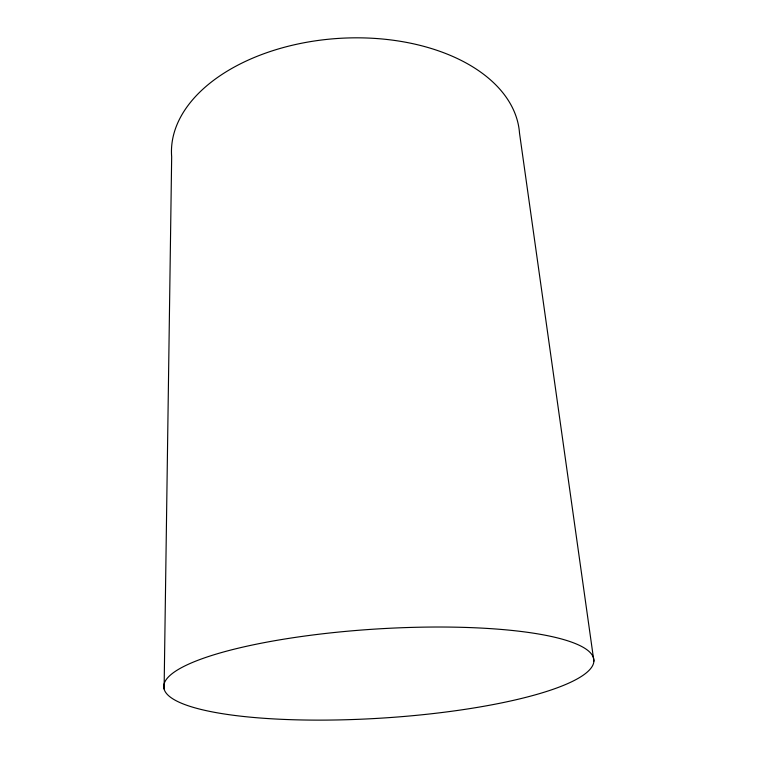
<?xml version="1.0" encoding="UTF-8"?>
<svg xmlns="http://www.w3.org/2000/svg" width="758" height="758" viewBox="0 0 758 758"><rect width="100%" height="100%" fill="white"/><g stroke="black" fill="none" stroke-linecap="round" stroke-linejoin="round"><path stroke-width="1.14" d="M164.107 688.965L171.668 156.83A174.331 106.546 -3.6 0 1 337.348 38.487A174.331 106.546 -3.6 0 1 519.505 133.067L593.893 661.137A215.471 44.627 -3.6 0 1 269.175 718.641A215.471 44.627 -3.6 0 1 273.458 640.936A215.471 44.627 -3.6 0 1 593.893 661.137"/></g></svg>
